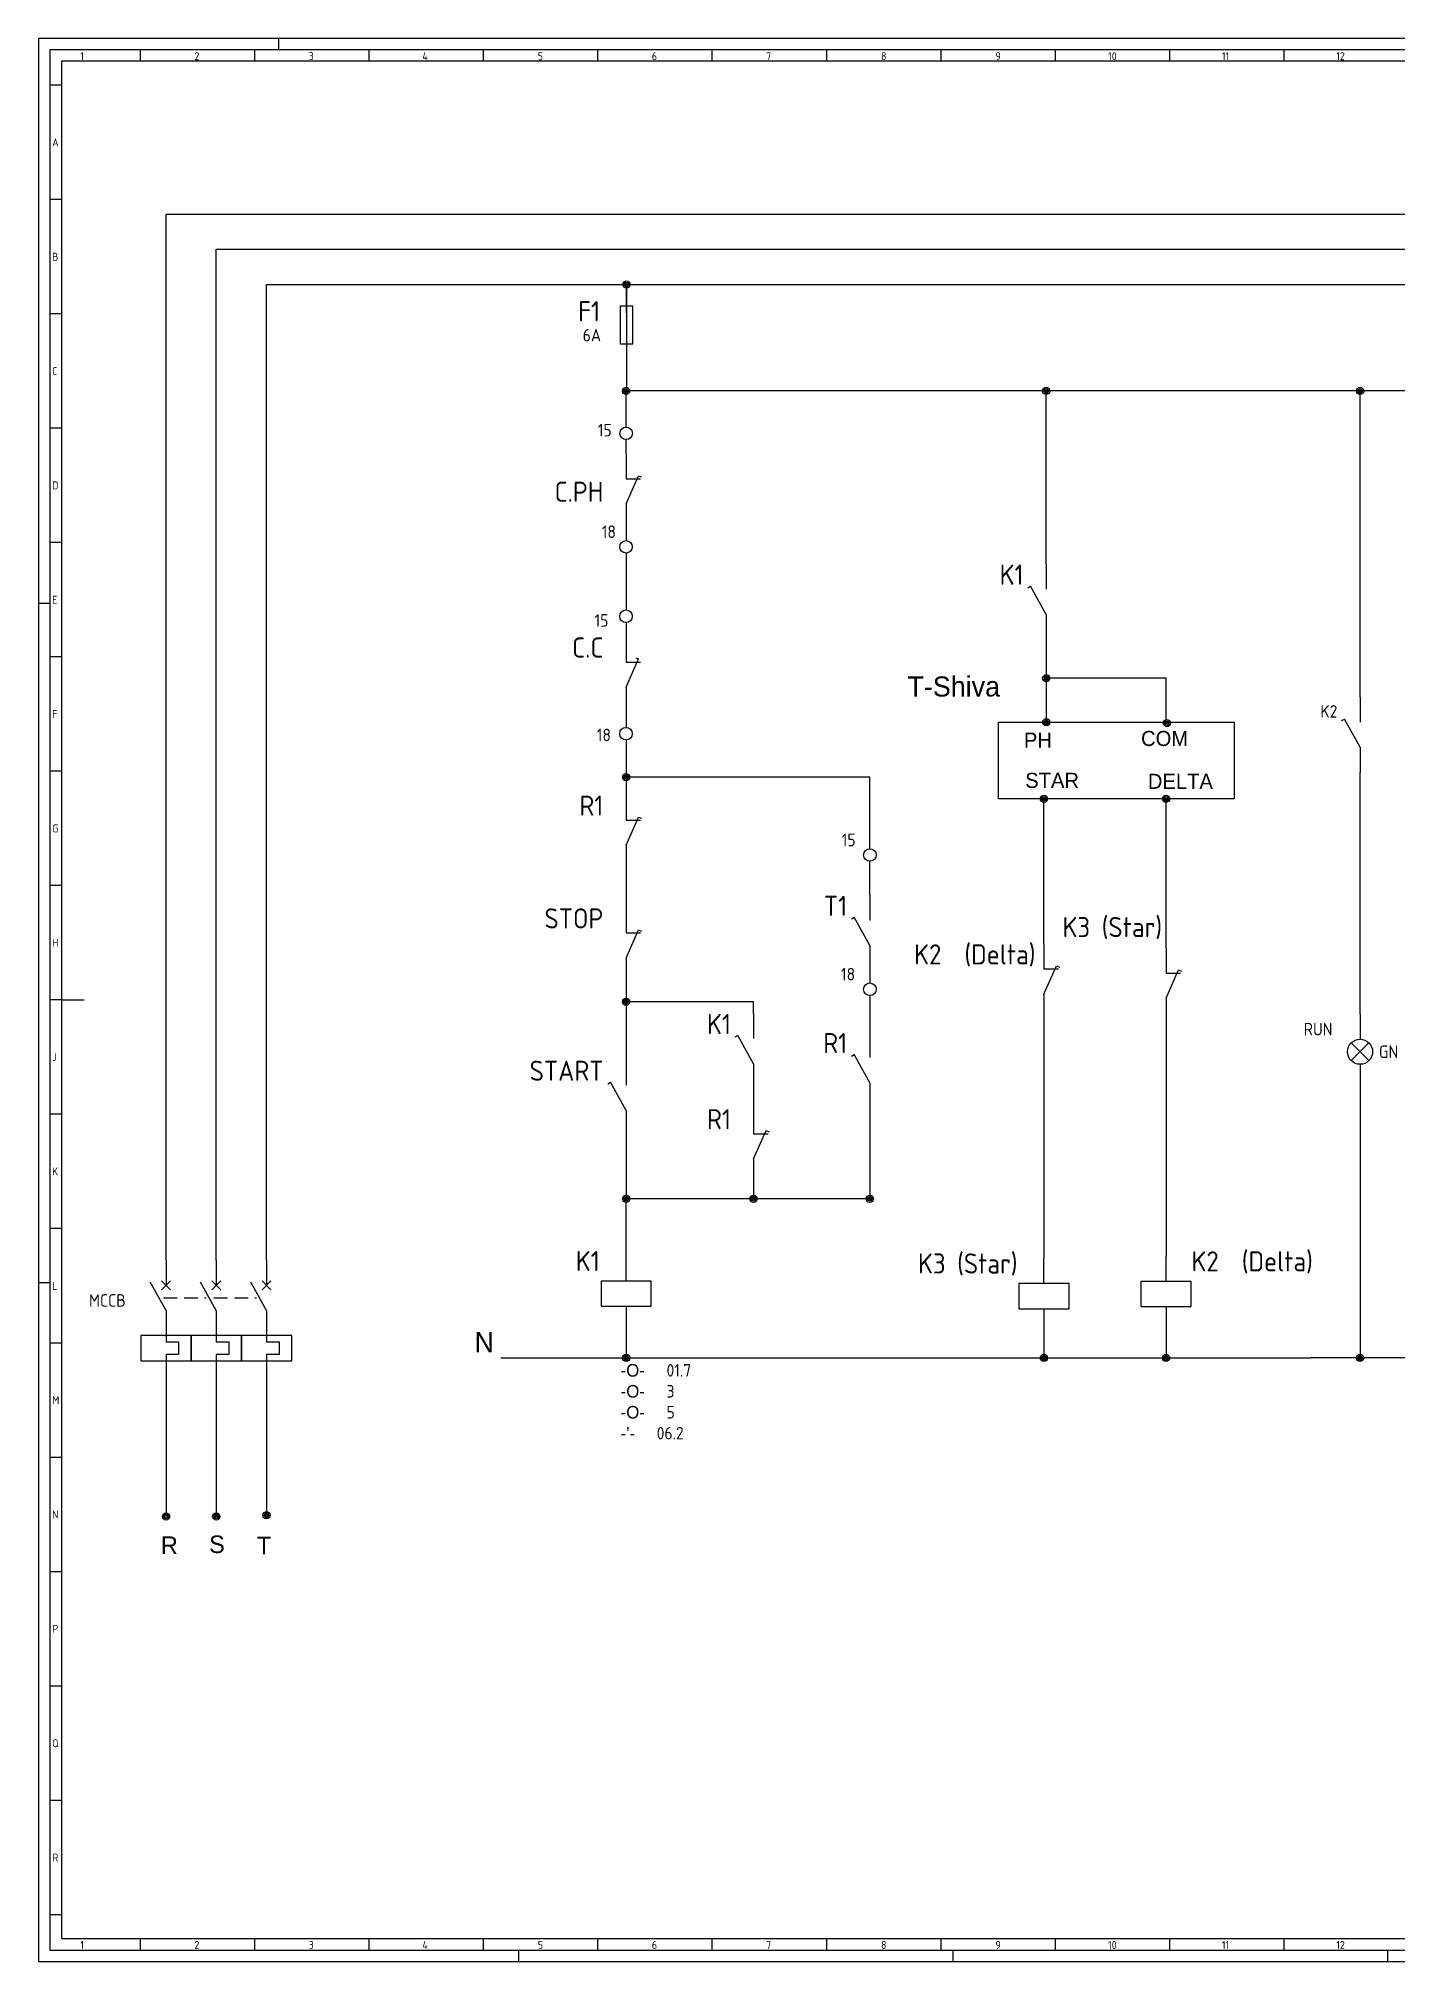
# Model space of a CAD drawing. Header units: millimetres. Extents: x 0 to 1189, y 5 to 846.
# Drawn here: x 0 to 594, y 5 to 846 of the extents above; entities that cross this region are included whole.
import ezdxf
from ezdxf.enums import TextEntityAlignment as Align

# ---------------------------------------------------------------- set-up
doc = ezdxf.new("R2010")
doc.units = ezdxf.units.MM
doc.header["$LTSCALE"] = 12
doc.linetypes.add('DASHED', pattern=[0.75, 0.5, -0.25])
for name, color, linetype in [('035', 5, 'Continuous'), ('07', 7, 'Continuous'), ('DESC', 1, 'Continuous'), ('LINK', 9, 'DASHED'), ('MISC', 2, 'Continuous'), ('RED_2.5mm^2', 1, 'Continuous'), ('SYMS', 7, 'Continuous'), ('TAGS', 51, 'Continuous'), ('XREF', 7, 'Continuous')]:
    doc.layers.add(name, color=color, linetype=linetype)
doc.styles.add('ISO Proportional', font='isocp.shx')
doc.styles.add('WD_IEC', font='isocp2.shx', dxfattribs={"width": 0.9, "height": 4})

# ---------------------------------------------------------------- blocks, each defined once
blk = doc.blocks.new('IEC_border_a0')
at = {"layer": '035', "color": 0}
for p, q in [((0, 841), (0, 0)), ((1189, 841), (0, 841)), ((44.5, 836), (44.5, 831)), ((94.5, 836), (94.5, 831)), ((105, 841), (105, 836)), ((144.5, 836), (144.5, 831)), ((194.5, 836), (194.5, 831)), ((244.5, 836), (244.5, 831)), ((294.5, 836), (294.5, 831)), ((344.5, 836), (344.5, 831)), ((394.5, 836), (394.5, 831)), ((444.5, 836), (444.5, 831)), ((494.5, 836), (494.5, 831)), ((544.5, 836), (544.5, 831)), ((9.98, 820.54), (5, 820.54)), ((9.98, 770.54), (5, 770.54)), ((9.98, 720.54), (5, 720.54)), ((9.98, 670.54), (5, 670.54)), ((9.98, 620.54), (5, 620.54)), ((0, 594), (5, 594)), ((10, 570.5), (5.02, 570.5)), ((10, 520.5), (5, 520.5)), ((10, 470.5), (5.02, 470.5)), ((10, 420.5), (5.02, 420.5)), ((10, 370.5), (5.02, 370.5)), ((10, 320.5), (5.02, 320.5)), ((0, 297), (5, 297)), ((10.02, 270.46), (5.03, 270.46)), ((10.02, 220.46), (5.03, 220.46)), ((10.02, 170.46), (5.03, 170.46)), ((10.02, 120.46), (5.03, 120.46)), ((10.02, 70.46), (5.03, 70.46)), ((10.03, 20.42), (5.05, 20.42)), ((44.5, 10), (44.5, 5)), ((94.5, 10), (94.5, 5)), ((144.5, 10), (144.5, 5)), ((194.5, 10), (194.5, 5)), ((244.5, 10), (244.5, 5)), ((294.5, 10), (294.5, 5)), ((344.5, 10), (344.5, 5)), ((394.5, 10), (394.5, 5)), ((444.5, 10), (444.5, 5)), ((494.5, 10), (494.5, 5)), ((544.5, 10), (544.5, 5)), ((0, 0), (1189, 0)), ((210, 0), (210, 5)), ((400, 0), (400, 5)), ((590, 0), (590, 5))]:
    blk.add_line(p, q, dxfattribs=at)
blk.add_lwpolyline([(10, 10), (1179, 10), (1179, 831), (10, 831)], close=True, dxfattribs=at)
at = {"layer": '07', "color": 0}
blk.add_line((10, 420.5), (20, 420.5), dxfattribs=at)
blk.add_lwpolyline([(5, 5), (1184, 5), (1184, 836), (5, 836)], close=True, dxfattribs=at)
at = {"layer": '035', "color": 0, "style": 'ISO Proportional'}
for s, p in [('1', (18.31, 831.5)), ('2', (68.23, 831.5)), ('3', (118.18, 831.5)), ('4', (167.88, 831.5)), ('5', (218.34, 831.5)), ('6', (268.19, 831.5)), ('7', (318.17, 831.5)), ('8', (368.42, 831.5)), ('9', (418.46, 831.5)), ('10', (467.72, 831.5)), ('11', (517.49, 831.5)), ('12', (567.49, 831.5)), ('A', (6, 793.79)), ('B', (6, 743.79)), ('C', (6, 693.79)), ('D', (6, 643.79)), ('E', (6.02, 593.75)), ('F', (6.02, 543.75)), ('G', (6.02, 493.75)), ('H', (6.02, 443.75)), ('J', (6.02, 393.75)), ('K', (6.02, 343.75)), ('L', (6.03, 293.72)), ('M', (6.03, 243.72)), ('N', (6.03, 193.72)), ('P', (6.03, 143.72)), ('Q', (6.03, 93.72)), ('R', (6.05, 43.68)), ('1', (18.31, 5.5)), ('2', (68.23, 5.5)), ('3', (118.18, 5.5)), ('4', (167.88, 5.5)), ('5', (218.34, 5.5)), ('6', (268.19, 5.5)), ('7', (318.17, 5.5)), ('8', (368.42, 5.5)), ('9', (418.46, 5.5)), ('10', (467.72, 5.5)), ('11', (517.49, 5.5)), ('12', (567.49, 5.5))]:
    blk.add_text(s, height=3.5, dxfattribs=at).set_placement(p)
blk = doc.blocks.new('VCB11TH')
for p, q in [((0, 7.5), (0, 2.5)), ((0, -2.5), (-3.12, 3.12)), ((-0.88, 3.38), (0.88, 1.62)), ((-0.88, 1.62), (0.88, 3.38)), ((0, -2.5), (0, -8.75)), ((0, -8.75), (2.5, -8.75)), ((0, -11.25), (0, -12.5)), ((2.5, -11.25), (0, -11.25)), ((2.5, -8.75), (2.5, -11.25)), ((0, -12.5), (0, -17.5))]:
    blk.add_line(p, q)
blk.add_lwpolyline([(-5, -7.5), (-5, -12.5), (5, -12.5), (5, -7.5)], close=True)
at = {"style": 'WD_IEC'}
for tag, p in [('INST', (-8, 5.25)), ('LOC', (-8, 1.75)), ('TAG1', (-8, -1.75)), ('RATING1', (-8, -6.35)), ('DESC1', (-8, -14.35)), ('DESC3', (-8, -21.35)), ('DESC2', (-8, -17.85))]:
    blk.add_attdef(tag, text='', height=2.5, dxfattribs=at).set_placement(p, align=Align.RIGHT)
at = {"style": 'WD_IEC', "flags": 1}
for tag, p, height in [('X2TERM01', (0, 7.5), 0.32), ('MFG', (2.75, 6.5), 1.5), ('CAT', (2.75, 4), 1.5), ('X4LINK', (-2, 0), 0.32), ('X1LINK', (-0.5, 0), 0.32), ('COMMON', (-3.75, -8.75), 1), ('ASSYCODE', (1, -14), 1), ('FAMILY', (1, -15.5), 1), ('X8TERM02', (0, -17.5), 0.32), ('CATDESC', (1, -17), 1)]:
    blk.add_attdef(tag, p, '', height=height, dxfattribs=at)
at = {"style": 'WD_IEC'}
blk.add_attdef('TERM01', text='', height=2, rotation=90, dxfattribs=at).set_placement((-1, 7.5), align=Align.RIGHT)
at = {"lineweight": 15, "style": 'WD_IEC'}
blk.add_attdef('XREF', text='', height=2.5, dxfattribs=at).set_placement((-8, -10.35), align=Align.RIGHT)
at = {"style": 'WD_IEC'}
blk.add_attdef('TERM02', (-1, -17.5), '', height=2, rotation=90, dxfattribs=at)
blk = doc.blocks.new('VCB21TH')
for p, q in [((0, 7.5), (0, 2.5)), ((0, -2.5), (-3.12, 3.12)), ((-0.88, 3.38), (0.88, 1.62)), ((-0.88, 1.62), (0.88, 3.38)), ((0, -2.5), (0, -8.75)), ((0, -8.75), (2.5, -8.75)), ((0, -11.25), (0, -12.5)), ((2.5, -11.25), (0, -11.25)), ((2.5, -8.75), (2.5, -11.25)), ((0, -12.5), (0, -17.5))]:
    blk.add_line(p, q)
blk.add_lwpolyline([(-5, -7.5), (-5, -12.5), (5, -12.5), (5, -7.5)], close=True)
at = {"style": 'WD_IEC'}
for tag, p in [('INST', (-8, 5.25)), ('LOC', (-8, 1.75)), ('TAG2', (-8, -1.75)), ('DESC1', (-8, -14.35)), ('DESC3', (-8, -21.35)), ('DESC2', (-8, -17.85))]:
    blk.add_attdef(tag, text='', height=2.5, dxfattribs=at).set_placement(p, align=Align.RIGHT)
at = {"style": 'WD_IEC', "flags": 1}
for tag, p, height in [('X2TERM01', (0, 7.5), 0.32), ('X4LINK', (-2, 0), 0.32), ('X1LINK', (-0.5, 0), 0.32), ('CONTACT', (-5, -7.5), 1), ('FAMILY', (1, -15.5), 1), ('X8TERM02', (0, -17.5), 0.32)]:
    blk.add_attdef(tag, p, '', height=height, dxfattribs=at)
at = {"style": 'WD_IEC'}
blk.add_attdef('TERM01', text='', height=2, rotation=90, dxfattribs=at).set_placement((-1, 7.5), align=Align.RIGHT)
at = {"style": 'WD_IEC', "flags": 1}
blk.add_attdef('RATING1', text='', height=2.5, dxfattribs=at).set_placement((-8, -6.35), align=Align.RIGHT)
at = {"lineweight": 15, "style": 'WD_IEC'}
blk.add_attdef('XREF', text='', height=2.5, dxfattribs=at).set_placement((-8, -10.35), align=Align.RIGHT)
at = {"style": 'WD_IEC'}
blk.add_attdef('TERM02', (-1, -17.5), '', height=2, rotation=90, dxfattribs=at)
blk = doc.blocks.new('WDDOT')
for radius in [0.72, 0.449, 0.223]:
    blk.add_circle((0, 0), radius)
blk = doc.blocks.new('VFU1')
blk.add_line((0, 7.5), (0, -7.5))
blk.add_lwpolyline([(-1.25, 3.75), (-1.25, -3.75), (1.25, -3.75), (1.25, 3.75)], close=True)
at = {"style": 'WD_IEC'}
for tag, p in [('INST', (-5.25, 7.75)), ('LOC', (-5.25, 4.25)), ('TAG1', (-5.25, 0.75)), ('RATING1', (-5.25, -3.75)), ('XREF', (-5.25, -7.75)), ('DESC1', (-5.25, -11.6)), ('DESC2', (-5.25, -15.1)), ('DESC3', (-5.25, -18.6))]:
    blk.add_attdef(tag, text='', height=2.5, dxfattribs=at).set_placement(p, align=Align.RIGHT)
at = {"style": 'WD_IEC', "flags": 1}
for tag, p, height in [('X2TERM01', (0, 7.5), 0.32), ('MFG', (2.75, 6.5), 1.5), ('CAT', (2.75, 4), 1.5), ('X4LINK', (-1.25, 0), 0.32), ('X1LINK', (1.25, 0), 0.32), ('ASSYCODE', (2.25, -4), 1), ('X8TERM02', (0, -7.5), 0.32), ('FAMILY', (2.25, -5.5), 1), ('CATDESC', (2.25, -7), 1)]:
    blk.add_attdef(tag, p, '', height=height, dxfattribs=at)
at = {"style": 'WD_IEC'}
blk.add_attdef('TERM01', text='', height=2, rotation=90, dxfattribs=at).set_placement((-1, 7.5), align=Align.RIGHT)
blk.add_attdef('TERM02', (-1, -7.5), '', height=2, rotation=90, dxfattribs=at)
blk = doc.blocks.new('VSS227F')
for p, q in [((0, 7.5), (0, 2.5)), ((0, -2.5), (2.5, 3.12)), ((0, 2.5), (2.87, 2.5)), ((2.5, 3.12), (3.07, 2.87)), ((0, -2.5), (0, -7.5))]:
    blk.add_line(p, q)
at = {"style": 'WD_IEC'}
for tag, p in [('INST', (-4.51, 9.4)), ('LOC', (-4.51, 6.4)), ('TAG2', (-4.51, 3.4)), ('DESC1', (-4.51, -9.72)), ('DESC2', (-4.51, -12.72)), ('DESC3', (-4.51, -15.72))]:
    blk.add_attdef(tag, text='', height=2.5, dxfattribs=at).set_placement(p, align=Align.RIGHT)
at = {"style": 'WD_IEC', "flags": 1}
for tag, p, height in [('X2TERM01', (0, 7.5), 0.32), ('CONTACT', (0.75, 5.53), 1), ('COMMON', (2, 4.28), 1), ('X4LINK', (0, 0), 0.32), ('X1LINK', (2.18, 0), 0.32), ('ASSYCODE', (1, -3.5), 1), ('X8TERM02', (0, -7.5), 0.32), ('FAMILY', (1, -5), 1), ('CATDESC', (1, -6.5), 1)]:
    blk.add_attdef(tag, p, '', height=height, dxfattribs=at)
at = {"style": 'WD_IEC'}
blk.add_attdef('TERM01', text='', height=2, rotation=90, dxfattribs=at).set_placement((-1, 7.5), align=Align.RIGHT)
blk.add_attdef('TERM02', (-1.1, -7.8), '', height=2, rotation=90, dxfattribs=at)
at = {"lineweight": 15, "style": 'WD_IEC'}
blk.add_attdef('STATE', (4.16, -2), '', height=2.5, dxfattribs=at)
blk.add_attdef('XREF', text='', height=2.5, dxfattribs=at).set_placement((-4.51, -6.72), align=Align.RIGHT)
blk = doc.blocks.new('VSS218F')
for p, q in [((0, 7.5), (0, 2.5)), ((-3.67, 2.82), (-3.12, 3.12)), ((0, -2.5), (-3.12, 3.12)), ((0, -2.5), (-3.12, 3.12)), ((0, -2.5), (0, -7.5))]:
    blk.add_line(p, q)
at = {"style": 'WD_IEC'}
for tag, p in [('INST', (-4.51, 9.4)), ('LOC', (-4.51, 6.4)), ('TAG2', (-4.51, 3.4)), ('DESC1', (-4.51, -9.72)), ('DESC2', (-4.51, -12.72)), ('DESC3', (-4.51, -15.72))]:
    blk.add_attdef(tag, text='', height=2.5, dxfattribs=at).set_placement(p, align=Align.RIGHT)
at = {"style": 'WD_IEC', "flags": 1}
for tag, p, height in [('X2TERM01', (0, 7.5), 0.32), ('CONTACT', (0.75, 3.89), 1), ('X4LINK', (-2.72, 0), 0.32), ('X1LINK', (-0.54, 0), 0.32), ('COMMON', (2, 2.64), 1), ('ASSYCODE', (1, -3.5), 1), ('X8TERM02', (0, -7.5), 0.32), ('FAMILY', (1, -5), 1), ('CATDESC', (1, -6.5), 1)]:
    blk.add_attdef(tag, p, '', height=height, dxfattribs=at)
at = {"style": 'WD_IEC'}
blk.add_attdef('TERM01', text='', height=2, rotation=90, dxfattribs=at).set_placement((-1, 7.5), align=Align.RIGHT)
blk.add_attdef('TERM02', (-1.1, -7.8), '', height=2, rotation=90, dxfattribs=at)
at = {"lineweight": 15, "style": 'WD_IEC'}
blk.add_attdef('STATE', (1, -2), '', height=2.5, dxfattribs=at)
blk.add_attdef('XREF', text='', height=2.5, dxfattribs=at).set_placement((-4.51, -6.72), align=Align.RIGHT)
blk = doc.blocks.new('VCR1')
for p, q in [((0, 2.5), (0, 7.5)), ((0, -2.5), (0, -7.5))]:
    blk.add_line(p, q)
blk.add_lwpolyline([(-5, 2.5), (-5, -2.5), (5, -2.5), (5, 2.5)], close=True)
at = {"style": 'WD_IEC'}
for tag, p in [('INST', (-5.25, 11.5)), ('LOC', (-5.25, 8)), ('TAG1', (-5.25, 4.5)), ('DESC1', (-5.25, -6.85)), ('DESC3', (-5.25, -13.85)), ('DESC2', (-5.25, -10.35))]:
    blk.add_attdef(tag, text='', height=2.5, dxfattribs=at).set_placement(p, align=Align.RIGHT)
at = {"style": 'WD_IEC', "flags": 1}
for tag, p, height in [('X2TERM01', (0, 7.5), 0.32), ('X4LINK', (-5, 0), 0.32), ('X1LINK', (5, 0), 0.32), ('ASSYCODE', (1, -4), 1), ('X8TERM02', (0, -7.5), 0.32), ('FAMILY', (1, -5.5), 1), ('CATDESC', (1, -7), 1)]:
    blk.add_attdef(tag, p, '', height=height, dxfattribs=at)
at = {"style": 'WD_IEC'}
blk.add_attdef('TERM01', text='', height=2, rotation=90, dxfattribs=at).set_placement((-1, 7.5), align=Align.RIGHT)
at = {"style": 'WD_IEC', "flags": 9}
for tag, p in [('MFG', (-6, 1)), ('CAT', (-6, -1.5))]:
    blk.add_attdef(tag, text='', height=1.5, dxfattribs=at).set_placement(p, align=Align.RIGHT)
at = {"style": 'WD_IEC'}
blk.add_attdef('TERM02', (-1, -7.5), '', height=2, rotation=90, dxfattribs=at)
at = {"lineweight": 9, "style": 'WD_IEC'}
for tag, p in [('NO', (-5.5, -16.5)), ('NC', (-5.5, -20))]:
    blk.add_attdef(tag, text='', height=2.5, dxfattribs=at).set_placement(p, align=Align.TOP_RIGHT)
for tag, p in [('XREFNO', (-4, -16.5)), ('XREFNC', (-4, -20))]:
    blk.add_attdef(tag, text='', height=2.5, dxfattribs=at).set_placement(p, align=Align.TOP_LEFT)
blk = doc.blocks.new('VT0_02')
blk.add_circle((0, 0), 1.25)
at = {"style": 'WD_IEC'}
blk.add_attdef('TAG1', text='', height=2.5, dxfattribs=at).set_placement((-0.5, 1.75), align=Align.RIGHT)
at = {"style": 'WD_IEC', "flags": 1}
for tag, p in [('X4TERM01', (-1.25, 0)), ('X2TERM01', (0, 1.25)), ('X1TERM01', (1.25, 0)), ('X8TERM01', (0, -1.25))]:
    blk.add_attdef(tag, p, '', height=0.32, dxfattribs=at)
blk = doc.blocks.new('VSS228F')
for p, q in [((0, 7.5), (0, 2.5)), ((0, -2.5), (2.5, 3.12)), ((0, 2.5), (2.87, 2.5)), ((1.93, 3.38), (2.5, 3.12)), ((0, -2.5), (0, -7.5))]:
    blk.add_line(p, q)
at = {"style": 'WD_IEC'}
for tag, p in [('INST', (-4.51, 9.4)), ('LOC', (-4.51, 6.4)), ('TAG2', (-4.51, 3.4)), ('DESC1', (-4.51, -9.72)), ('DESC2', (-4.51, -12.72)), ('DESC3', (-4.51, -15.72))]:
    blk.add_attdef(tag, text='', height=2.5, dxfattribs=at).set_placement(p, align=Align.RIGHT)
at = {"style": 'WD_IEC', "flags": 1}
for tag, p, height in [('X2TERM01', (0, 7.5), 0.32), ('CONTACT', (0.75, 5.53), 1), ('COMMON', (2, 4.28), 1), ('X4LINK', (0, 0), 0.32), ('X1LINK', (2.18, 0), 0.32), ('ASSYCODE', (1, -3.5), 1), ('X8TERM02', (0, -7.5), 0.32), ('FAMILY', (1, -5), 1), ('CATDESC', (1, -6.5), 1)]:
    blk.add_attdef(tag, p, '', height=height, dxfattribs=at)
at = {"style": 'WD_IEC'}
blk.add_attdef('TERM01', text='', height=2, rotation=90, dxfattribs=at).set_placement((-1, 7.5), align=Align.RIGHT)
blk.add_attdef('TERM02', (-1.1, -7.8), '', height=2, rotation=90, dxfattribs=at)
at = {"lineweight": 15, "style": 'WD_IEC'}
blk.add_attdef('STATE', (4.16, -2), '', height=2.5, dxfattribs=at)
blk.add_attdef('XREF', text='', height=2.5, dxfattribs=at).set_placement((-4.51, -6.72), align=Align.RIGHT)
blk = doc.blocks.new('VLT1G')
for p, q in [((0, 7.5), (0, 2.5)), ((-1.77, -1.77), (1.77, 1.77)), ((1.77, -1.77), (-1.77, 1.77)), ((0, -2.5), (0, -7.5))]:
    blk.add_line(p, q)
blk.add_circle((0, 0), 2.5)
at = {"style": 'WD_IEC'}
for tag, p in [('INST', (-5.5, 10.25)), ('LOC', (-5.5, 6.75)), ('TAG1', (-5.5, 3.25)), ('DESC2', (-5.5, -9.85)), ('DESC1', (-5.5, -6.35)), ('DESC3', (-5.5, -13.35))]:
    blk.add_attdef(tag, text='', height=2.5, dxfattribs=at).set_placement(p, align=Align.RIGHT)
at = {"style": 'WD_IEC', "flags": 1}
for tag, p, height in [('X2TERM01', (0, 7.5), 0.32), ('X4LINK', (-3, 0), 0.32), ('X1LINK', (3, 0), 0.32), ('ASSYCODE', (1, -4), 1), ('X8TERM02', (0, -7.5), 0.32), ('FAMILY', (1, -5.5), 1), ('CATDESC', (1, -7), 1)]:
    blk.add_attdef(tag, p, '', height=height, dxfattribs=at)
at = {"style": 'WD_IEC'}
blk.add_attdef('TERM01', text='', height=2, rotation=90, dxfattribs=at).set_placement((-1, 7.5), align=Align.RIGHT)
at = {"style": 'WD_IEC', "flags": 9}
for tag, p in [('MFG', (-6, -0.25)), ('CAT', (-6, -2.75))]:
    blk.add_attdef(tag, text='', height=1.5, dxfattribs=at).set_placement(p, align=Align.RIGHT)
at = {"style": 'WD_IEC'}
blk.add_attdef('TERM02', (-1, -7.5), '', height=2, rotation=90, dxfattribs=at)
at = {"lineweight": 13, "style": 'WD_IEC'}
blk.add_attdef('COLOR', text='', height=2.5, dxfattribs=at).set_placement((3.75, 0), align=Align.MIDDLE_LEFT)
at = {"lineweight": 15, "style": 'WD_IEC'}
for tag, p in [('WDTAGALT', (-5.5, -21)), ('XREF', (-5.5, -18))]:
    blk.add_attdef(tag, text='', height=2.5, dxfattribs=at).set_placement(p, align=Align.RIGHT)

msp = doc.modelspace()

# ---------------------------------------------------------------- linework, layer by layer
at = {"layer": 'LINK'}
for points in [[(54.67, 295.13), (73.36, 295.13)], [(76.65, 295.13), (95.33, 295.13)]]:
    msp.add_lwpolyline(points, dxfattribs=at)
at = {"layer": 'RED_2.5mm^2'}
for p, q in [((55.77, 311.61), (55.77, 769.13)), ((55.77, 769.13), (1106.6, 769.13)), ((77.75, 311.61), (77.75, 753.85)), ((77.75, 753.85), (1097.86, 753.85)), ((99.73, 311.61), (99.73, 738.3)), ((99.73, 738.3), (1098.16, 738.3)), ((257.11, 725.94), (257.11, 738.3)), ((257.11, 704.11), (257.11, 691.79)), ((256.92, 675.98), (256.92, 691.79)), ((823.87, 691.79), (257.11, 691.79)), ((440.61, 626.18), (440.61, 691.79)), ((577.87, 557.94), (577.87, 691.79)), ((256.92, 664.33), (256.92, 670.49)), ((256.92, 631.36), (256.92, 626.37)), ((440.67, 616.04), (440.67, 626.18)), ((256.92, 620.88), (256.92, 596.01)), ((256.92, 590.52), (256.92, 584.19)), ((440.67, 583.08), (440.67, 546.88)), ((493.04, 566.15), (440.67, 566.15)), ((493.04, 546.22), (493.04, 566.15)), ((256.92, 551.23), (256.92, 544.63)), ((256.92, 539.14), (256.92, 515.08)), ((363.54, 522.9), (256.92, 522.9)), ((363.54, 491.6), (363.54, 522.9)), ((577.87, 419.28), (577.87, 524.97)), ((439.66, 450), (439.66, 513.41)), ((493.04, 448.19), (493.04, 513.23)), ((256.92, 482.11), (256.92, 465.73)), ((363.54, 471.23), (363.54, 486.11)), ((363.54, 438.26), (363.54, 432.89)), ((256.92, 432.77), (256.92, 399.13)), ((312.72, 424.7), (256.92, 424.7)), ((312.72, 419.54), (312.72, 424.7)), ((363.54, 427.39), (363.54, 411.21)), ((439.66, 417.04), (439.66, 312.41)), ((493.04, 415.22), (493.04, 313.35)), ((312.72, 386.57), (312.72, 377.92)), ((577.87, 386.31), (577.87, 268.89)), ((363.54, 378.25), (363.54, 338.48)), ((256.98, 366.16), (256.98, 338.48)), ((312.72, 344.95), (312.72, 338.48)), ((256.98, 313.48), (256.98, 338.48)), ((312.72, 338.48), (257.04, 338.48)), ((362.3, 338.48), (312.72, 338.48)), ((363.54, 338.48), (362.3, 338.48)), ((256.98, 280.52), (256.98, 268.89)), ((439.66, 279.44), (439.66, 268.89)), ((493.04, 280.38), (493.04, 268.89)), ((202.12, 268.89), (556.4, 268.89)), ((641.86, 268.89), (556.4, 268.89)), ((55.77, 256.67), (55.77, 200.12)), ((77.75, 256.67), (77.75, 199.6)), ((99.73, 256.67), (99.73, 200.12))]:
    msp.add_line(p, q, dxfattribs=at)
msp.add_lwpolyline([(419.72, 546.88), (522.8, 546.88), (522.8, 513.41), (419.72, 513.41)], close=True, dxfattribs=at)

# ---------------------------------------------------------------- block references
msp.add_blockref('IEC_border_a0', (0, 4.94))
at = {"layer": 'SYMS'}
ref = msp.add_blockref('VFU1', (257.11, 720.59), dxfattribs=dict(at, xscale=2.19785167113676, yscale=2.19785167113676, zscale=2.19785167113676))
ref.add_attrib('DESC3', '6A', dxfattribs={"layer": 'DESC', "height": 5.495, "style": 'WD_IEC'}).set_placement((246, 713.41), align=Align.RIGHT)
ref.add_attrib('TAG1', 'F1', dxfattribs={"layer": 'TAGS', "height": 8.791, "style": 'WD_IEC'}).set_placement((245.57, 722.24), align=Align.RIGHT)
at = {"layer": 'SYMS', "xscale": 2.19785167113676, "yscale": 2.19785167113676, "zscale": 2.19785167113676}
for name, p in [('WDDOT', (257.11, 738.3)), ('WDDOT', (256.92, 691.79)), ('WDDOT', (440.61, 691.79)), ('WDDOT', (577.87, 691.79)), ('WDDOT', (440.67, 566.15)), ('WDDOT', (440.67, 546.88)), ('WDDOT', (493.42, 546.54)), ('WDDOT', (256.92, 522.9)), ('WDDOT', (439.66, 513.41)), ('WDDOT', (493.04, 513.41)), ('WDDOT', (256.92, 424.7)), ('WDDOT', (256.98, 338.48)), ('WDDOT', (312.72, 338.48)), ('WDDOT', (363.54, 338.48)), ('VCB21TH', (77.75, 295.13)), ('VCB21TH', (99.73, 295.13)), ('WDDOT', (256.98, 268.89)), ('WDDOT', (439.66, 268.89)), ('WDDOT', (493.04, 268.89)), ('WDDOT', (577.87, 268.89)), ('WDDOT', (55.77, 199.6)), ('WDDOT', (77.75, 199.6)), ('WDDOT', (99.73, 200.09))]:
    msp.add_blockref(name, p, dxfattribs=at)
at = {"layer": 'SYMS'}
ref = msp.add_blockref('VT0_02', (256.97, 673.23), dxfattribs=dict(at, xscale=2.19785167113676, yscale=2.19785167113676, zscale=2.19785167113676))
ref.add_attrib('TAG1', '15', dxfattribs={"layer": 'TAGS', "height": 5.495, "style": 'WD_IEC'}).set_placement((250.66, 671.88), align=Align.RIGHT)
ref = msp.add_blockref('VSS227F', (256.92, 647.85), dxfattribs=dict(at, xscale=2.19785167113676, yscale=2.19785167113676, zscale=2.19785167113676))
ref.add_attrib('TAG2', 'C.PH', dxfattribs={"layer": 'TAGS', "height": 8.791, "style": 'WD_IEC'}).set_placement((247.01, 643.32), align=Align.RIGHT)
ref = msp.add_blockref('VT0_02', (256.92, 623.62), dxfattribs=dict(at, xscale=2.19785167113676, yscale=2.19785167113676, zscale=2.19785167113676))
ref.add_attrib('TAG1', '18', dxfattribs={"layer": 'TAGS', "height": 5.495, "style": 'WD_IEC'}).set_placement((252.5, 627.47), align=Align.RIGHT)
ref = msp.add_blockref('VSS218F', (440.67, 599.56), dxfattribs=dict(at, xscale=2.19785167113676, yscale=2.19785167113676, zscale=2.19785167113676))
ref.add_attrib('TAG2', 'K1', dxfattribs={"layer": 'TAGS', "height": 8.791, "style": 'WD_IEC'}).set_placement((430.76, 607.03), align=Align.RIGHT)
ref = msp.add_blockref('VT0_02', (256.92, 593.26), dxfattribs=dict(at, xscale=2.19785167113676, yscale=2.19785167113676, zscale=2.19785167113676))
ref.add_attrib('TAG1', '15', dxfattribs={"layer": 'TAGS', "height": 5.495, "style": 'WD_IEC'}).set_placement((249.19, 588.68), align=Align.RIGHT)
ref = msp.add_blockref('VSS228F', (256.92, 567.71), dxfattribs=dict(at, xscale=2.19785167113676, yscale=2.19785167113676, zscale=2.19785167113676))
ref.add_attrib('TAG2', 'C.C', dxfattribs={"layer": 'TAGS', "height": 8.791, "style": 'WD_IEC'}).set_placement((247.01, 575.18), align=Align.RIGHT)
ref = msp.add_blockref('VSS218F', (577.87, 541.46), dxfattribs=dict(at, xscale=2.19785167113676, yscale=2.19785167113676, zscale=2.19785167113676))
ref.add_attrib('TAG2', 'K2', dxfattribs={"layer": 'TAGS', "height": 5.495, "style": 'WD_IEC'}).set_placement((567.96, 548.92), align=Align.RIGHT)
ref = msp.add_blockref('VT0_02', (256.92, 541.89), dxfattribs=dict(at, xscale=2.19785167113676, yscale=2.19785167113676, zscale=2.19785167113676))
ref.add_attrib('TAG1', '18', dxfattribs={"layer": 'TAGS', "height": 5.495, "style": 'WD_IEC'}).set_placement((250.32, 538.59), align=Align.RIGHT)
ref = msp.add_blockref('VSS227F', (256.92, 498.59), dxfattribs=dict(at, xscale=2.19785167113676, yscale=2.19785167113676, zscale=2.19785167113676))
ref.add_attrib('TAG2', 'R1', dxfattribs={"layer": 'TAGS', "height": 8.791, "style": 'WD_IEC'}).set_placement((247.01, 506.06), align=Align.RIGHT)
ref = msp.add_blockref('VT0_02', (363.54, 488.85), dxfattribs=dict(at, xscale=2.19785167113676, yscale=2.19785167113676, zscale=2.19785167113676))
ref.add_attrib('TAG1', '15', dxfattribs={"layer": 'TAGS', "height": 5.495, "style": 'WD_IEC'}).set_placement((357.32, 492.7), align=Align.RIGHT)
ref = msp.add_blockref('VSS218F', (363.54, 454.74), dxfattribs=dict(at, xscale=2.19785167113676, yscale=2.19785167113676, zscale=2.19785167113676))
ref.add_attrib('TAG2', 'T1', dxfattribs={"layer": 'TAGS', "height": 8.791, "style": 'WD_IEC'}).set_placement((353.62, 462.21), align=Align.RIGHT)
ref = msp.add_blockref('VSS227F', (256.92, 449.25), dxfattribs=dict(at, xscale=2.19785167113676, yscale=2.19785167113676, zscale=2.19785167113676))
ref.add_attrib('TAG2', 'STOP', dxfattribs={"layer": 'TAGS', "height": 8.791, "style": 'WD_IEC'}).set_placement((247.01, 456.72), align=Align.RIGHT)
ref = msp.add_blockref('VSS227F', (493.04, 431.7), dxfattribs=dict(at, xscale=2.19785167113676, yscale=2.19785167113676, zscale=2.19785167113676))
ref.add_attrib('TAG2', 'K3 (Star)', dxfattribs={"layer": 'TAGS', "height": 8.791, "style": 'WD_IEC'}).set_placement((491.32, 452.92), align=Align.RIGHT)
ref = msp.add_blockref('VSS227F', (439.66, 433.52), dxfattribs=dict(at, xscale=2.19785167113676, yscale=2.19785167113676, zscale=2.19785167113676))
ref.add_attrib('TAG2', 'K2  (Delta)', dxfattribs={"layer": 'TAGS', "height": 8.7914, "style": 'WD_IEC'}).set_placement((435.97, 440.99), align=Align.RIGHT)
ref = msp.add_blockref('VT0_02', (363.54, 430.14), dxfattribs=dict(at, xscale=2.19785167113676, yscale=2.19785167113676, zscale=2.19785167113676))
ref.add_attrib('TAG1', '18', dxfattribs={"layer": 'TAGS', "height": 5.495, "style": 'WD_IEC'}).set_placement((357.09, 433.99), align=Align.RIGHT)
ref = msp.add_blockref('VSS218F', (312.72, 403.06), dxfattribs=dict(at, xscale=2.19785167113676, yscale=2.19785167113676, zscale=2.19785167113676))
ref.add_attrib('TAG2', 'K1', dxfattribs={"layer": 'TAGS', "height": 8.791, "style": 'WD_IEC'}).set_placement((302.81, 410.52), align=Align.RIGHT)
ref = msp.add_blockref('VLT1G', (577.87, 402.8), dxfattribs=dict(at, xscale=2.19785167113676, yscale=2.19785167113676, zscale=2.19785167113676))
ref.add_attrib('COLOR', 'GN', dxfattribs={"layer": 'MISC', "lineweight": 13, "height": 5.495, "style": 'WD_IEC'}).set_placement((586.12, 402.8), align=Align.MIDDLE_LEFT)
ref.add_attrib('TAG1', 'RUN', dxfattribs={"layer": 'TAGS', "height": 5.495, "style": 'WD_IEC'}).set_placement((565.79, 409.94), align=Align.RIGHT)
ref = msp.add_blockref('VSS218F', (363.54, 394.73), dxfattribs=dict(at, xscale=2.19785167113676, yscale=2.19785167113676, zscale=2.19785167113676))
ref.add_attrib('TAG2', 'R1', dxfattribs={"layer": 'TAGS', "height": 8.791, "style": 'WD_IEC'}).set_placement((353.62, 402.2), align=Align.RIGHT)
ref = msp.add_blockref('VSS218F', (256.98, 382.65), dxfattribs=dict(at, xscale=2.19785167113676, yscale=2.19785167113676, zscale=2.19785167113676))
ref.add_attrib('TAG2', 'START', dxfattribs={"layer": 'TAGS', "height": 8.791, "style": 'WD_IEC'}).set_placement((247.07, 390.11), align=Align.RIGHT)
ref = msp.add_blockref('VSS227F', (312.72, 361.44), dxfattribs=dict(at, xscale=2.19785167113676, yscale=2.19785167113676, zscale=2.19785167113676))
ref.add_attrib('TAG2', 'R1', dxfattribs={"layer": 'TAGS', "height": 8.791, "style": 'WD_IEC'}).set_placement((302.81, 368.9), align=Align.RIGHT)
ref = msp.add_blockref('VCB11TH', (55.77, 295.15), dxfattribs=dict(at, xscale=2.19785167113676, yscale=2.19785167113676, zscale=2.19785167113676))
ref.add_attrib('TAG1', 'MCCB', dxfattribs={"layer": 'TAGS', "height": 5.495, "style": 'WD_IEC'}).set_placement((38.19, 291.3), align=Align.RIGHT)
ref = msp.add_blockref('VCR1', (256.98, 297), dxfattribs=dict(at, xscale=2.19785167113676, yscale=2.19785167113676, zscale=2.19785167113676))
ref.add_attrib('TAG1', 'K1', dxfattribs={"layer": 'TAGS', "height": 8.791, "style": 'WD_IEC'}).set_placement((245.44, 306.89), align=Align.RIGHT)
ref = msp.add_blockref('VCR1', (439.66, 295.93), dxfattribs=dict(at, xscale=2.19785167113676, yscale=2.19785167113676, zscale=2.19785167113676))
ref.add_attrib('TAG1', 'K3 (Star)', dxfattribs={"layer": 'TAGS', "height": 8.791, "style": 'WD_IEC'}).set_placement((428.12, 305.82), align=Align.RIGHT)
ref = msp.add_blockref('VCR1', (493.04, 296.86), dxfattribs=dict(at, xscale=2.19785167113676, yscale=2.19785167113676, zscale=2.19785167113676))
ref.add_attrib('TAG1', 'K2  (Delta)', dxfattribs={"layer": 'TAGS', "height": 8.7914, "style": 'WD_IEC'}).set_placement((557.25, 306.75), align=Align.RIGHT)

# ---------------------------------------------------------------- texts
at = {"layer": 'RED_2.5mm^2', "attachment_point": 1}
for s, width, heights, insert, char_height in [('\\W1;T-Shiva', 34.0808, [0], (379.96, 566.94), 8.7914), ('PH', 25.0261, [0], (430.87, 542.4), 6.594), ('COM', 25.0261, [0], (482.12, 543.11), 6.594), ('STAR', 25.622, [0], (431.47, 524.8), 6.594), ('DELTA', 28.6013, [0], (485.09, 524.36), 6.594), ('\\W1;N', 39.2491, [23.45], (190.67, 280.21), 8.791), ('R', 13.5508, [0], (53.51, 190.86), 7.69), ('S', 12.5085, [0], (74.63, 191.27), 7.69), ('T', 11.4661, [0], (95.48, 190.75), 7.69)]:
    msp.add_mtext_dynamic_manual_height_columns(s, width=width, gutter_width=38.46, heights=heights, dxfattribs=dict(at, insert=insert, char_height=char_height))
at = {"layer": 'XREF', "insert": (248.19, 266.23), "char_height": 5.4946, "attachment_point": 1, "style": 'WD_IEC'}
msp.add_mtext("\\W1;{\\Fmonotxt.shx|c0;\\H0.67x;  }{\\Facaderef.shx|c0;-O-} {\\Fmonotxt.shx|c0;\\H0.67x; } 01.7\\P{\\Fmonotxt.shx|c0;\\H0.67x;  }{\\Facaderef.shx|c0;-O-} {\\Fmonotxt.shx|c0;\\H0.67x; } 3\\P{\\Fmonotxt.shx|c0;\\H0.67x;  }{\\Facaderef.shx|c0;-O-} {\\Fmonotxt.shx|c0;\\H0.67x; } 5\\P{\\Fmonotxt.shx|c0;\\H0.67x;  }{\\Facaderef.shx|c0;-'-} {\\Fmonotxt.shx|c0;\\H0.67x; } 06.2", dxfattribs=at)

doc.saveas('drawing.dxf')
